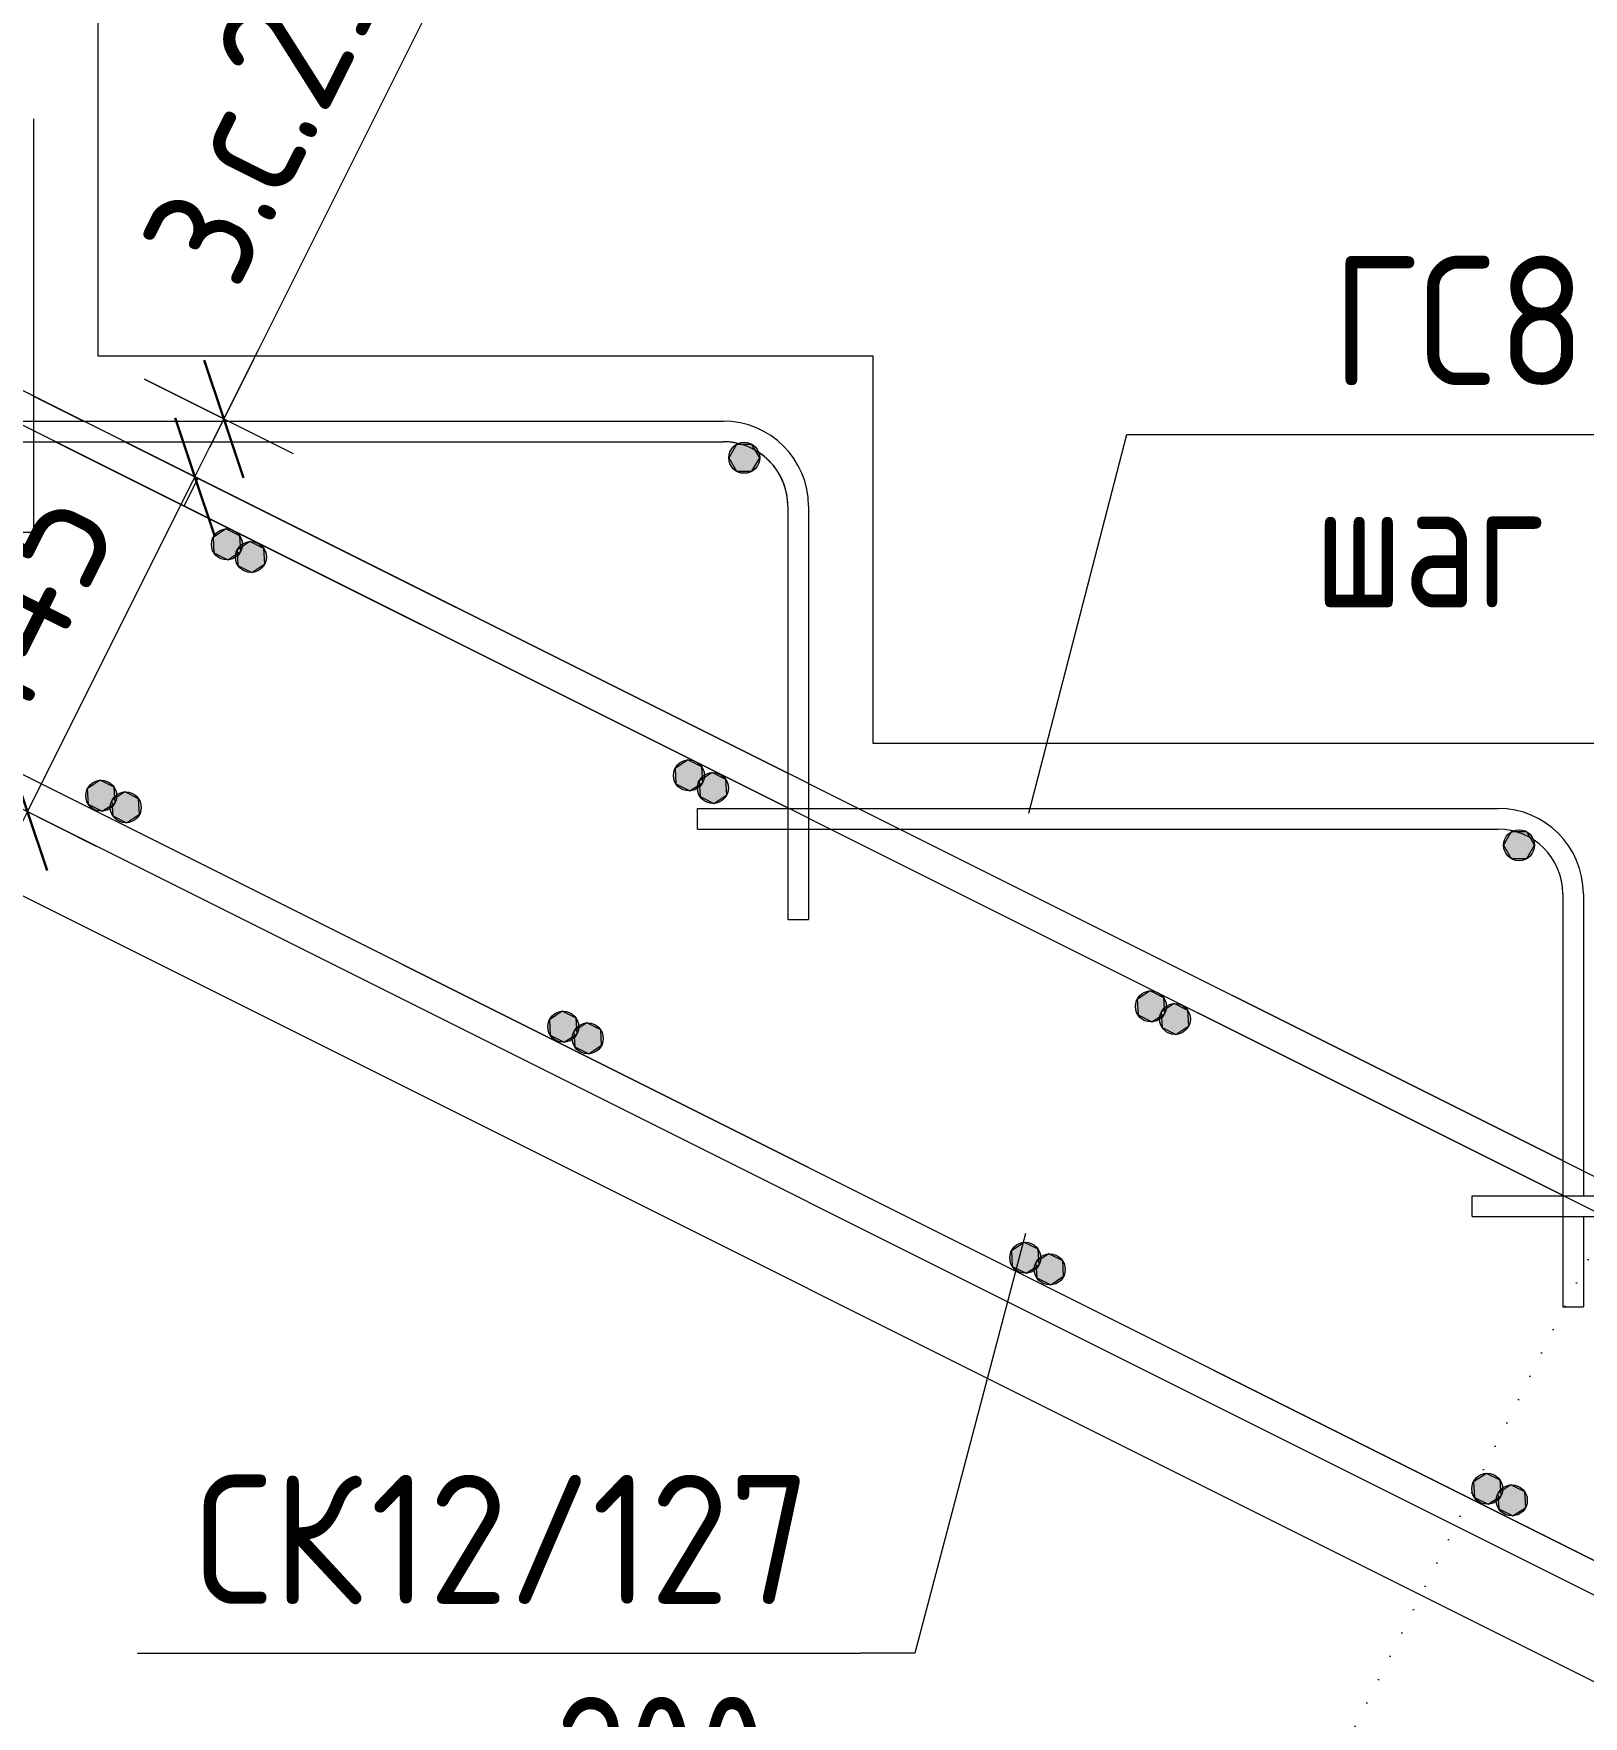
# Model space of a CAD drawing. Header units: millimetres. Extents: x 23200 to 49062, y -2858 to 35213.
# Drawn here: x 35676 to 36276, y -847 to -195 of the extents above; entities that cross this region are included whole.
import ezdxf

# ---------------------------------------------------------------- set-up
doc = ezdxf.new("R2010")
doc.units = ezdxf.units.MM
doc.linetypes.add('04 Пунктир 10мм', pattern=[10, 0, -10])
for name, color, linetype, lineweight in [('AA_Dim', 7, 'Continuous', 9), ('AA_Dim-20', 7, 'Continuous', 9), ('AA_Razrez', 7, 'Continuous', 9), ('AA_Vinoska', 7, 'Continuous', 9), ('AF_Perekritie_Опалубка', 253, 'Continuous', 20), ('KR_Armatura', 7, 'Continuous', 20), ('KR_Armatura_Tonkie', 7, 'Continuous', 20)]:
    doc.layers.add(name, color=color, linetype=linetype, lineweight=lineweight)
doc.styles.add('ISOCPEUR_1', font='isocpeur.ttf', dxfattribs={"width": 0.9, "height": 50})
doc.styles.add('ISOCPEUR_2', font='isocpeur.ttf', dxfattribs={"width": 0.8, "height": 50})
doc.dimstyles.new('00_Точн_3_знака__прозр_', dxfattribs={"dimscale": 304.8, "dimtxt": 49.799059, "dimasz": 0.111549, "dimexe": 0.098425, "dimexo": 0.065617, "dimgap": 0.006562, "dimtad": 1, "dimdec": 3, "dimrnd": 0.001, "dimdsep": 46, "dimtxsty": 'ISOCPEUR_1', "dimblk1": 'OBLIQUE', "dimblk2": 'OBLIQUE', "dimsah": 1, "dimcen": 0.09, "dimdle": 0.098425, "dimazin": 0, "dimtfac": 1, "dimtdec": 4, "dimtix": 1, "dimtmove": 0, "dimatfit": 3, "dimfxl": 1, "dimtvp": 1, "dimtolj": 1, "dimtzin": 0, "dimlwd": 18, "dimlwe": 18, "dimarcsym": 2})
doc.dimstyles.new('00_Точн_3_знака__прозр__1', dxfattribs={"dimscale": 304.8, "dimtxt": 49.799059, "dimasz": 0.111549, "dimexe": 0.098425, "dimexo": 0.065617, "dimgap": 0.006562, "dimtad": 1, "dimdec": 3, "dimrnd": 0.001, "dimdsep": 46, "dimtxsty": 'ISOCPEUR_1', "dimblk1": 'OBLIQUE', "dimblk2": 'OBLIQUE', "dimsah": 1, "dimcen": 0.09, "dimdle": 0.098425, "dimazin": 0, "dimtfac": 1, "dimtdec": 4, "dimtix": 1, "dimtmove": 1, "dimatfit": 3, "dimfxl": 1, "dimtvp": 1, "dimtolj": 1, "dimtzin": 0, "dimlwd": 18, "dimlwe": 18, "dimarcsym": 2})

# ---------------------------------------------------------------- blocks, each defined once
blk = doc.blocks.new('042_М_Арматуры - Диам длина поз _ Комментарий-2260297-Сечение 8')
at = {"layer": 'AA_Vinoska'}
blk.add_line((24937.51, -2512.08), (25217.51, -2512.08), dxfattribs=at)
blk = doc.blocks.new('DIMBLOCK121-Сечение 8')
at = {"layer": 'AA_Dim-20', "lineweight": 30}
for p, q in [((35673.7, -496.36), (35666.1, -473.55)), ((35660.28, -523.19), (35652.68, -500.38)), ((35673.7, -496.36), (35681.3, -519.17)), ((35660.28, -523.19), (35667.88, -546))]:
    blk.add_line(p, q, dxfattribs=at)
at = {"layer": 'AA_Dim-20', "lineweight": 18}
for p, q in [((35670.08, -494.55), (35700.53, -509.78)), ((35673.7, -496.36), (35670.08, -494.55)), ((35646.87, -550.03), (35673.7, -496.36)), ((35659.22, -525.31), (35666.99, -509.78)), ((35584.75, -674.26), (35659.22, -525.31)), ((35656.67, -521.38), (35687.11, -536.61)), ((35660.28, -523.19), (35656.67, -521.38))]:
    blk.add_line(p, q, dxfattribs=at)
at = {"layer": 'AA_Dim-20', "color": 0, "lineweight": 18, "insert": (35524.53, -644.15), "char_height": 50, "width": 175.829, "attachment_point": 1, "rotation": 63.43495, "line_spacing_factor": 1.149209, "style": 'ISOCPEUR_1'}
blk.add_mtext('з.с.30', dxfattribs=at)
blk = doc.blocks.new('_Oblique')
at = {"color": 0, "linetype": 'ByBlock', "lineweight": -2}
blk.add_line((-0.5, -0.5), (0.5, 0.5), dxfattribs=at)
blk = doc.blocks.new('DIMBLOCK122-Сечение 8')
at = {"layer": 'AA_Dim-20', "lineweight": 30}
for p, q in [((35738.54, -366.67), (35730.94, -343.86)), ((35738.54, -366.67), (35746.15, -389.48)), ((35673.7, -496.36), (35666.1, -473.55)), ((35673.7, -496.36), (35681.3, -519.17))]:
    blk.add_line(p, q, dxfattribs=at)
at = {"layer": 'AA_Dim-20', "lineweight": 18}
for p, q in [((35673.7, -496.36), (35738.54, -366.67)), ((35734.93, -364.86), (35765.38, -380.08)), ((35738.54, -366.67), (35734.93, -364.86)), ((35670.08, -494.55), (35700.53, -509.78)), ((35673.7, -496.36), (35670.08, -494.55))]:
    blk.add_line(p, q, dxfattribs=at)
at = {"layer": 'AA_Dim-20', "color": 0, "lineweight": 18, "insert": (35625.56, -442.09), "char_height": 50, "width": 109.1749, "attachment_point": 1, "rotation": 63.43495, "line_spacing_factor": 1.149209, "style": 'ISOCPEUR_1'}
blk.add_mtext('145', dxfattribs=at)
blk = doc.blocks.new('DIMBLOCK123-Сечение 8')
at = {"layer": 'AA_Dim-20', "lineweight": 18}
for p, q in [((35835.71, -172.33), (35761.24, -321.27)), ((35738.54, -366.67), (35763.14, -317.47)), ((35761.24, -321.27), (35744.13, -355.49)), ((35719, -328.94), (35776.56, -357.72)), ((35749.72, -344.31), (35719, -328.94)), ((35734.93, -364.86), (35765.38, -380.08)), ((35738.54, -366.67), (35734.93, -364.86))]:
    blk.add_line(p, q, dxfattribs=at)
at = {"layer": 'AA_Dim-20', "lineweight": 30}
for p, q in [((35749.72, -344.31), (35742.12, -321.5)), ((35738.54, -366.67), (35730.94, -343.86)), ((35749.72, -344.31), (35757.33, -367.11)), ((35738.54, -366.67), (35746.15, -389.48))]:
    blk.add_line(p, q, dxfattribs=at)
at = {"layer": 'AA_Dim-20', "color": 0, "lineweight": 18, "insert": (35709.97, -273.28), "char_height": 50, "width": 175.829, "attachment_point": 1, "rotation": 63.43495, "line_spacing_factor": 1.149209, "style": 'ISOCPEUR_1'}
blk.add_mtext('з.с.25', dxfattribs=at)

msp = doc.modelspace()

# ---------------------------------------------------------------- hatches: boundary and pattern name
at = {"layer": 'KR_Armatura'}
h = msp.add_hatch(color=256, dxfattribs=at)
edge = h.paths.add_edge_path()
edge.add_arc((35951.2143, -359.3561), 6, 0, 360)
for points in [[(35948.2143, -364.5522), (35954.2143, -364.5522), (35957.2143, -359.3561), (35954.2143, -354.1599), (35948.2143, -354.1599), (35945.2143, -359.3561)], [(35751.2825, -398.8659), (35756.2896, -395.5599), (35755.9301, -389.5707), (35750.5635, -386.8874), (35745.5565, -390.1934), (35745.9159, -396.1826)], [(35930.1679, -488.3086), (35935.175, -485.0026), (35934.8155, -479.0134), (35929.449, -476.3301), (35924.4419, -479.6361), (35924.8014, -485.6253)], [(35702.6178, -496.1953), (35707.6249, -492.8894), (35707.2654, -486.9001), (35701.8988, -484.2169), (35696.8917, -487.5228), (35697.2512, -493.512)], [(36253.3143, -514.5522), (36254.2143, -514.5522), (36257.2143, -509.3561), (36254.2143, -504.1599), (36248.2143, -504.1599), (36245.2143, -509.3561), (36248.2143, -514.5522)], [(36109.0534, -577.7513), (36114.0605, -574.4454), (36113.701, -568.4561), (36108.3344, -565.7729), (36103.3273, -569.0788), (36103.6868, -575.068)], [(35881.5032, -585.638), (35886.5103, -582.3321), (35886.1508, -576.3429), (35880.7842, -573.6596), (35875.7772, -576.9655), (35876.1367, -582.9547)], [(36060.3887, -675.0807), (36065.3957, -671.7748), (36065.0362, -665.7856), (36059.6697, -663.1023), (36054.6626, -666.4082), (36055.0221, -672.3975)], [(36239.2741, -764.5235), (36244.2812, -761.2175), (36243.9217, -755.2283), (36238.5551, -752.545), (36233.5481, -755.851), (36233.9075, -761.8402)]]:
    msp.add_hatch(color=256, dxfattribs=at).paths.add_polyline_path(points)
h = msp.add_hatch(color=256, dxfattribs=at)
edge = h.paths.add_edge_path()
edge.add_arc((35750.923, -392.8766), 6, 0, 360)
at = {"layer": 'KR_Armatura', "lineweight": 9}
h = msp.add_hatch(color=256, dxfattribs=at)
edge = h.paths.add_edge_path()
edge.add_arc((35760.2274, -397.7616), 6, 0, 360)
for points in [[(35760.5869, -403.7508), (35765.594, -400.4449), (35765.2345, -394.4557), (35759.8679, -391.7724), (35754.8609, -395.0783), (35755.2204, -401.0676)], [(35939.4724, -493.1936), (35944.4794, -489.8876), (35944.1199, -483.8984), (35938.7534, -481.2151), (35933.7463, -484.5211), (35934.1058, -490.5103)], [(35712.1201, -500.6846), (35717.1271, -497.3786), (35716.7676, -491.3894), (35711.4011, -488.7061), (35706.394, -492.0121), (35706.7535, -498.0013)], [(36118.3578, -582.6363), (36123.3649, -579.3303), (36123.0054, -573.3411), (36117.6388, -570.6578), (36112.6317, -573.9638), (36112.9912, -579.953)], [(35891.0055, -590.1273), (35896.0126, -586.8214), (35895.6531, -580.8321), (35890.2865, -578.1489), (35885.2794, -581.4548), (35885.6389, -587.444)], [(36069.8909, -679.57), (36074.898, -676.2641), (36074.5385, -670.2749), (36069.1719, -667.5916), (36064.1649, -670.8975), (36064.5244, -676.8867)], [(36248.7764, -769.0127), (36253.7834, -765.7068), (36253.4239, -759.7176), (36248.0574, -757.0343), (36243.0503, -760.3402), (36243.4098, -766.3295)]]:
    msp.add_hatch(color=256, dxfattribs=at).paths.add_polyline_path(points)
at = {"layer": 'KR_Armatura'}
h = msp.add_hatch(color=256, dxfattribs=at)
edge = h.paths.add_edge_path()
edge.add_arc((35929.8085, -482.3194), 6, 0, 360)
at = {"layer": 'KR_Armatura', "lineweight": 9}
h = msp.add_hatch(color=256, dxfattribs=at)
edge = h.paths.add_edge_path()
edge.add_arc((35939.1129, -487.2043), 6, 0, 360)
at = {"layer": 'KR_Armatura'}
h = msp.add_hatch(color=256, dxfattribs=at)
edge = h.paths.add_edge_path()
edge.add_arc((35702.2583, -490.2061), 6, 0, 360)
at = {"layer": 'KR_Armatura', "lineweight": 9}
h = msp.add_hatch(color=256, dxfattribs=at)
edge = h.paths.add_edge_path()
edge.add_arc((35711.7606, -494.6954), 6, 0, 360)
at = {"layer": 'KR_Armatura'}
h = msp.add_hatch(color=256, dxfattribs=at)
edge = h.paths.add_edge_path()
edge.add_arc((36251.2143, -509.3561), 6, 0, 360)
h = msp.add_hatch(color=256, dxfattribs=at)
edge = h.paths.add_edge_path()
edge.add_arc((36108.6939, -571.7621), 6, 0, 360)
at = {"layer": 'KR_Armatura', "lineweight": 9}
h = msp.add_hatch(color=256, dxfattribs=at)
edge = h.paths.add_edge_path()
edge.add_arc((36117.9983, -576.6471), 6, 0, 360)
at = {"layer": 'KR_Armatura'}
h = msp.add_hatch(color=256, dxfattribs=at)
edge = h.paths.add_edge_path()
edge.add_arc((35881.1437, -579.6488), 6, 0, 360)
at = {"layer": 'KR_Armatura', "lineweight": 9}
h = msp.add_hatch(color=256, dxfattribs=at)
edge = h.paths.add_edge_path()
edge.add_arc((35890.646, -584.1381), 6, 0, 360)
at = {"layer": 'KR_Armatura'}
h = msp.add_hatch(color=256, dxfattribs=at)
edge = h.paths.add_edge_path()
edge.add_arc((36060.0292, -669.0915), 6, 0, 360)
at = {"layer": 'KR_Armatura', "lineweight": 9}
h = msp.add_hatch(color=256, dxfattribs=at)
edge = h.paths.add_edge_path()
edge.add_arc((36069.5314, -673.5808), 6, 0, 360)
at = {"layer": 'KR_Armatura'}
h = msp.add_hatch(color=256, dxfattribs=at)
edge = h.paths.add_edge_path()
edge.add_arc((36238.9146, -758.5342), 6, 0, 360)
at = {"layer": 'KR_Armatura', "lineweight": 9}
h = msp.add_hatch(color=256, dxfattribs=at)
edge = h.paths.add_edge_path()
edge.add_arc((36248.4169, -763.0235), 6, 0, 360)
at = {"layer": 'KR_Armatura_Tonkie'}
h = msp.add_hatch(color=256, dxfattribs=at)
edge = h.paths.add_edge_path()
edge.add_arc((35750.923, -392.8766), 6, 0, 360)
for points in [[(35751.2825, -398.8659), (35756.2896, -395.5599), (35755.9301, -389.5707), (35750.5635, -386.8874), (35745.5565, -390.1934), (35745.9159, -396.1826)], [(35930.1679, -488.3086), (35935.175, -485.0026), (35934.8155, -479.0134), (35929.449, -476.3301), (35924.4419, -479.6361), (35924.8014, -485.6253)], [(35702.6178, -496.1953), (35707.6249, -492.8894), (35707.2654, -486.9001), (35701.8988, -484.2169), (35696.8917, -487.5228), (35697.2512, -493.512)], [(36109.0534, -577.7513), (36114.0605, -574.4454), (36113.701, -568.4561), (36108.3344, -565.7729), (36103.3273, -569.0788), (36103.6868, -575.068)], [(35881.5032, -585.638), (35886.5103, -582.3321), (35886.1508, -576.3429), (35880.7842, -573.6596), (35875.7772, -576.9655), (35876.1367, -582.9547)], [(36060.3887, -675.0807), (36065.3957, -671.7748), (36065.0362, -665.7856), (36059.6697, -663.1023), (36054.6626, -666.4082), (36055.0221, -672.3975)], [(36239.2741, -764.5235), (36244.2812, -761.2175), (36243.9217, -755.2283), (36238.5551, -752.545), (36233.5481, -755.851), (36233.9075, -761.8402)]]:
    msp.add_hatch(color=256, dxfattribs=at).paths.add_polyline_path(points)
h = msp.add_hatch(color=256, dxfattribs=at)
edge = h.paths.add_edge_path()
edge.add_arc((35929.8085, -482.3194), 6, 0, 360)
h = msp.add_hatch(color=256, dxfattribs=at)
edge = h.paths.add_edge_path()
edge.add_arc((35702.2583, -490.2061), 6, 0, 360)
h = msp.add_hatch(color=256, dxfattribs=at)
edge = h.paths.add_edge_path()
edge.add_arc((36108.6939, -571.7621), 6, 0, 360)
h = msp.add_hatch(color=256, dxfattribs=at)
edge = h.paths.add_edge_path()
edge.add_arc((35881.1437, -579.6488), 6, 0, 360)
h = msp.add_hatch(color=256, dxfattribs=at)
edge = h.paths.add_edge_path()
edge.add_arc((36060.0292, -669.0915), 6, 0, 360)
h = msp.add_hatch(color=256, dxfattribs=at)
edge = h.paths.add_edge_path()
edge.add_arc((36238.9146, -758.5342), 6, 0, 360)

# ---------------------------------------------------------------- linework, layer by layer
at = {"layer": 'AA_Razrez', "linetype": '04 Пунктир 10мм'}
msp.add_line((36074.7819, -1076.3211), (36527.7258, -170.4333), dxfattribs=at)
at = {"layer": 'AA_Vinoska'}
for p, q in [((36061.3579, -496.9093), (36099.36, -350.3298)), ((36099.36, -350.3298), (36131.9332, -350.3298)), ((36060.1003, -659.6801), (36017.2505, -822.2137)), ((36017.2505, -822.2137), (35996.3325, -822.2137))]:
    msp.add_line(p, q, dxfattribs=at)
at = {"layer": 'AF_Perekritie_Опалубка'}
for p, q in [((35701.1104, -319.9996), (35701.1104, -169.9996)), ((36001.1104, -319.9996), (35701.1104, -319.9996)), ((36001.1104, -469.9996), (36001.1104, -319.9996)), ((35375.3257, -380.7141), (37191.1107, -1288.6066)), ((36301.1104, -469.9996), (36001.1104, -469.9996))]:
    msp.add_line(p, q, dxfattribs=at)
at = {"layer": 'KR_Armatura'}
for p, q in [((35948.2143, -354.1599), (35945.2143, -359.3561)), ((35954.2143, -354.1599), (35948.2143, -354.1599)), ((35957.2143, -359.3561), (35954.2143, -354.1599)), ((35945.2143, -359.3561), (35948.2143, -364.5522)), ((35948.2143, -364.5522), (35954.2143, -364.5522)), ((35954.2143, -364.5522), (35957.2143, -359.3561)), ((35750.5635, -386.8874), (35745.5565, -390.1934)), ((35745.5565, -390.1934), (35745.9159, -396.1826)), ((35755.9301, -389.5707), (35750.5635, -386.8874)), ((35756.2896, -395.5599), (35755.9301, -389.5707)), ((35745.9159, -396.1826), (35751.2825, -398.8659)), ((35751.2825, -398.8659), (35756.2896, -395.5599)), ((35929.449, -476.3301), (35924.4419, -479.6361)), ((35924.4419, -479.6361), (35924.8014, -485.6253)), ((35934.8155, -479.0134), (35929.449, -476.3301)), ((35935.175, -485.0026), (35934.8155, -479.0134)), ((35701.8988, -484.2169), (35696.8917, -487.5228)), ((35696.8917, -487.5228), (35697.2512, -493.512)), ((35707.2654, -486.9001), (35701.8988, -484.2169)), ((35707.6249, -492.8894), (35707.2654, -486.9001)), ((35924.8014, -485.6253), (35930.1679, -488.3086)), ((35930.1679, -488.3086), (35935.175, -485.0026)), ((35697.2512, -493.512), (35702.6178, -496.1953)), ((35702.6178, -496.1953), (35707.6249, -492.8894)), ((36248.2143, -504.1599), (36245.2143, -509.3561)), ((36254.2143, -504.1599), (36248.2143, -504.1599)), ((36257.2143, -509.3561), (36254.2143, -504.1599)), ((36245.2143, -509.3561), (36248.2143, -514.5522)), ((36248.2143, -514.5522), (36253.3143, -514.5522)), ((36253.3143, -514.5522), (36254.2143, -514.5522)), ((36254.2143, -514.5522), (36257.2143, -509.3561)), ((36108.3344, -565.7729), (36103.3273, -569.0788)), ((36113.701, -568.4561), (36108.3344, -565.7729)), ((36103.3273, -569.0788), (36103.6868, -575.068)), ((36114.0605, -574.4454), (36113.701, -568.4561)), ((35880.7842, -573.6596), (35875.7772, -576.9655)), ((35875.7772, -576.9655), (35876.1367, -582.9547)), ((35886.1508, -576.3429), (35880.7842, -573.6596)), ((35886.5103, -582.3321), (35886.1508, -576.3429)), ((36103.6868, -575.068), (36109.0534, -577.7513)), ((36109.0534, -577.7513), (36114.0605, -574.4454)), ((35876.1367, -582.9547), (35881.5032, -585.638)), ((35881.5032, -585.638), (35886.5103, -582.3321)), ((36059.6697, -663.1023), (36054.6626, -666.4082)), ((36065.0362, -665.7856), (36059.6697, -663.1023)), ((36054.6626, -666.4082), (36055.0221, -672.3975)), ((36065.3957, -671.7748), (36065.0362, -665.7856)), ((36055.0221, -672.3975), (36060.3887, -675.0807)), ((36060.3887, -675.0807), (36065.3957, -671.7748)), ((36238.5551, -752.545), (36233.5481, -755.851)), ((36243.9217, -755.2283), (36238.5551, -752.545)), ((36244.2812, -761.2175), (36243.9217, -755.2283)), ((36233.5481, -755.851), (36233.9075, -761.8402)), ((36233.9075, -761.8402), (36239.2741, -764.5235)), ((36239.2741, -764.5235), (36244.2812, -761.2175))]:
    msp.add_line(p, q, dxfattribs=at)
at = {"layer": 'KR_Armatura', "lineweight": 9}
for p, q in [((35759.8679, -391.7724), (35754.8609, -395.0783)), ((35754.8609, -395.0783), (35755.2204, -401.0676)), ((35765.2345, -394.4557), (35759.8679, -391.7724)), ((35765.594, -400.4449), (35765.2345, -394.4557)), ((35755.2204, -401.0676), (35760.5869, -403.7508)), ((35760.5869, -403.7508), (35765.594, -400.4449)), ((35938.7534, -481.2151), (35933.7463, -484.5211)), ((35944.1199, -483.8984), (35938.7534, -481.2151)), ((35933.7463, -484.5211), (35934.1058, -490.5103)), ((35944.4794, -489.8876), (35944.1199, -483.8984)), ((35711.4011, -488.7061), (35706.394, -492.0121)), ((35706.394, -492.0121), (35706.7535, -498.0013)), ((35716.7676, -491.3894), (35711.4011, -488.7061)), ((35717.1271, -497.3786), (35716.7676, -491.3894)), ((35934.1058, -490.5103), (35939.4724, -493.1936)), ((35939.4724, -493.1936), (35944.4794, -489.8876)), ((35706.7535, -498.0013), (35712.1201, -500.6846)), ((35712.1201, -500.6846), (35717.1271, -497.3786)), ((36117.6388, -570.6578), (36112.6317, -573.9638)), ((36123.0054, -573.3411), (36117.6388, -570.6578)), ((35890.2865, -578.1489), (35885.2794, -581.4548)), ((35895.6531, -580.8321), (35890.2865, -578.1489)), ((36112.6317, -573.9638), (36112.9912, -579.953)), ((36118.3578, -582.6363), (36123.3649, -579.3303)), ((36123.3649, -579.3303), (36123.0054, -573.3411)), ((35885.2794, -581.4548), (35885.6389, -587.444)), ((35896.0126, -586.8214), (35895.6531, -580.8321)), ((36112.9912, -579.953), (36118.3578, -582.6363)), ((35885.6389, -587.444), (35891.0055, -590.1273)), ((35891.0055, -590.1273), (35896.0126, -586.8214)), ((36069.1719, -667.5916), (36064.1649, -670.8975)), ((36064.1649, -670.8975), (36064.5244, -676.8867)), ((36074.5385, -670.2749), (36069.1719, -667.5916)), ((36074.898, -676.2641), (36074.5385, -670.2749)), ((36064.5244, -676.8867), (36069.8909, -679.57)), ((36069.8909, -679.57), (36074.898, -676.2641)), ((36248.0574, -757.0343), (36243.0503, -760.3402)), ((36243.0503, -760.3402), (36243.4098, -766.3295)), ((36253.4239, -759.7176), (36248.0574, -757.0343)), ((36253.7834, -765.7068), (36253.4239, -759.7176)), ((36243.4098, -766.3295), (36248.7764, -769.0127)), ((36248.7764, -769.0127), (36253.7834, -765.7068))]:
    msp.add_line(p, q, dxfattribs=at)
at = {"layer": 'KR_Armatura'}
for centre in [(35951.2143, -359.3561), (35750.923, -392.8766), (35929.8085, -482.3194), (35702.2583, -490.2061), (36251.2143, -509.3561), (36108.6939, -571.7621), (35881.1437, -579.6488), (36060.0292, -669.0915), (36238.9146, -758.5342)]:
    msp.add_circle(centre, 6, dxfattribs=at)
at = {"layer": 'KR_Armatura', "lineweight": 9}
for centre in [(35760.2274, -397.7616), (35939.1129, -487.2043), (35711.7606, -494.6954), (36117.9983, -576.6471), (35890.646, -584.1381), (36069.5314, -673.5808), (36248.4169, -763.0235)]:
    msp.add_circle(centre, 6, dxfattribs=at)
at = {"layer": 'KR_Armatura_Tonkie'}
for p, q in [((34940.6798, -116.4337), (37221.988, -1257.0878)), ((34940.6798, -116.4337), (37221.988, -1257.0878)), ((35238.0768, -116.4337), (37461.2838, -1228.0372)), ((35238.0768, -116.4337), (37461.2838, -1228.0372)), ((35238.0768, -116.4337), (37461.2838, -1228.0372)), ((35238.0768, -116.4337), (37461.2838, -1228.0372)), ((34935.3132, -127.1668), (37216.6214, -1267.8209)), ((34935.3132, -127.1668), (37216.6214, -1267.8209)), ((35232.7103, -127.1668), (37455.9173, -1238.7703)), ((35232.7103, -127.1668), (37455.9173, -1238.7703)), ((35470.0768, -232.4337), (35739.748, -367.2693)), ((35470.0768, -232.4337), (35739.748, -367.2693)), ((35470.0768, -232.4337), (35739.748, -367.2693)), ((35470.0768, -232.4337), (35739.748, -367.2693)), ((35676.1104, -228.1276), (35676.1104, -335.4505)), ((35160.9788, -239.9996), (37216.6214, -1267.8209)), ((35160.9788, -239.9996), (37216.6214, -1267.8209)), ((35160.9788, -239.9996), (37216.6214, -1267.8209)), ((35160.9912, -240.0058), (37216.6214, -1267.8209)), ((35160.9912, -240.0058), (37216.6214, -1267.8209)), ((35160.9912, -240.0058), (37216.6214, -1267.8209)), ((35160.9912, -240.0058), (37216.6214, -1267.8209)), ((35160.9912, -240.0058), (37216.6214, -1267.8209)), ((35187.9254, -240.0565), (37221.988, -1257.0878)), ((35187.9254, -240.0565), (37221.988, -1257.0878)), ((35187.9254, -240.0565), (37221.988, -1257.0878)), ((35187.9254, -240.0565), (37221.988, -1257.0878)), ((35187.9254, -240.0565), (37221.988, -1257.0878)), ((35187.9254, -240.0565), (37221.988, -1257.0878)), ((35187.9254, -240.0565), (37221.988, -1257.0878)), ((35187.9254, -240.0565), (37221.988, -1257.0878)), ((35464.7103, -243.1668), (35734.3814, -378.0024)), ((35464.7103, -243.1668), (37252.1163, -1136.8699)), ((35464.7103, -243.1668), (35734.3814, -378.0024)), ((35464.7103, -243.1668), (37252.1163, -1136.8699)), ((35464.7103, -243.1668), (35734.3814, -378.0024)), ((35464.7103, -243.1668), (35734.3814, -378.0024)), ((35676.1104, -335.4505), (35676.1104, -348.8669)), ((35676.1104, -335.4505), (35695.4647, -345.1276)), ((35676.1104, -335.4505), (35695.4647, -345.1276)), ((35676.1104, -335.4505), (35695.4647, -345.1276)), ((35676.1104, -335.4505), (35695.4647, -345.1276)), ((35676.1104, -335.4505), (35695.4647, -345.1276)), ((35676.1104, -335.4505), (35695.4647, -345.1276)), ((35676.1104, -335.4505), (35695.4647, -345.1276)), ((35676.1104, -335.4505), (35695.4647, -345.1276)), ((35676.1104, -335.4505), (35695.4647, -345.1276)), ((35676.1104, -335.4505), (35695.4647, -345.1276)), ((35676.1104, -335.4505), (35695.4647, -345.1276)), ((35676.1104, -335.4505), (35695.4647, -345.1276)), ((35668.6319, -345.1276), (35695.4647, -345.1276)), ((35676.1104, -345.1276), (35695.4647, -345.1276)), ((35676.1104, -345.1276), (35695.4647, -345.1276)), ((35676.1104, -345.1276), (35695.4647, -345.1276)), ((35676.1104, -345.1276), (35695.4647, -345.1276)), ((35676.1104, -345.1276), (35695.4647, -345.1276)), ((35676.1104, -345.1276), (35695.4647, -345.1276)), ((35695.4647, -345.1276), (35943.1104, -345.1276)), ((35695.4647, -345.1276), (35943.1104, -345.1276)), ((35695.4647, -345.1276), (35943.1104, -345.1276)), ((35695.4647, -345.1276), (35943.1104, -345.1276)), ((35695.4647, -345.1276), (35943.1104, -345.1276)), ((35695.4647, -345.1276), (35943.1104, -345.1276)), ((35695.4647, -345.1276), (35943.1104, -345.1276)), ((35676.1104, -348.8669), (35676.1104, -388.1276)), ((35633.1104, -353.1276), (35684.6319, -353.1276)), ((35676.1104, -353.1276), (35684.6319, -353.1276)), ((35676.1104, -353.1276), (35684.6319, -353.1276)), ((35676.1104, -353.1276), (35684.6319, -353.1276)), ((35676.1104, -353.1276), (35684.6319, -353.1276)), ((35676.1104, -353.1276), (35684.6319, -353.1276)), ((35676.1104, -353.1276), (35684.6319, -353.1276)), ((35684.6319, -353.1276), (35711.4647, -353.1276)), ((35684.6319, -353.1276), (35711.4647, -353.1276)), ((35684.6319, -353.1276), (35711.4647, -353.1276)), ((35684.6319, -353.1276), (35711.4647, -353.1276)), ((35684.6319, -353.1276), (35711.4647, -353.1276)), ((35684.6319, -353.1276), (35711.4647, -353.1276)), ((35684.6319, -353.1276), (35711.4647, -353.1276)), ((35684.6319, -353.1276), (35734.3814, -378.0024)), ((35684.6319, -353.1276), (35734.3814, -378.0024)), ((35684.6319, -353.1276), (35734.3814, -378.0024)), ((35684.6319, -353.1276), (35734.3814, -378.0024)), ((35684.6319, -353.1276), (35734.3814, -378.0024)), ((35684.6319, -353.1276), (35734.3814, -378.0024)), ((35684.6319, -353.1276), (35968.1104, -494.8669)), ((35684.6319, -353.1276), (35968.1104, -494.8669)), ((35684.6319, -353.1276), (35968.1104, -494.8669)), ((35684.6319, -353.1276), (35968.1104, -494.8669)), ((35684.6319, -353.1276), (35968.1104, -494.8669)), ((35684.6319, -353.1276), (35968.1104, -494.8669)), ((35711.4647, -353.1276), (35943.1104, -353.1276)), ((35711.4647, -353.1276), (35943.1104, -353.1276)), ((35711.4647, -353.1276), (35943.1104, -353.1276)), ((35711.4647, -353.1276), (35943.1104, -353.1276)), ((35711.4647, -353.1276), (35943.1104, -353.1276)), ((35711.4647, -353.1276), (35943.1104, -353.1276)), ((35711.4647, -353.1276), (35943.1104, -353.1276)), ((35711.4647, -353.1276), (35739.748, -367.2693)), ((35711.4647, -353.1276), (35739.748, -367.2693)), ((35711.4647, -353.1276), (35739.748, -367.2693)), ((35711.4647, -353.1276), (35739.748, -367.2693)), ((35711.4647, -353.1276), (35739.748, -367.2693)), ((35711.4647, -353.1276), (35739.748, -367.2693)), ((35711.4647, -353.1276), (35968.1104, -481.4505)), ((35711.4647, -353.1276), (35968.1104, -481.4505)), ((35711.4647, -353.1276), (35968.1104, -481.4505)), ((35711.4647, -353.1276), (35968.1104, -481.4505)), ((35711.4647, -353.1276), (35968.1104, -481.4505)), ((35711.4647, -353.1276), (35968.1104, -481.4505)), ((35734.3814, -378.0024), (35739.748, -367.2693)), ((35734.3814, -378.0024), (35739.748, -367.2693)), ((35734.3814, -378.0024), (35739.748, -367.2693)), ((35734.3814, -378.0024), (35739.748, -367.2693)), ((35734.3814, -378.0024), (35739.748, -367.2693)), ((35734.3814, -378.0024), (35739.748, -367.2693)), ((35734.3814, -378.0024), (35739.748, -367.2693)), ((35734.3814, -378.0024), (35739.748, -367.2693)), ((35734.3814, -378.0024), (35739.748, -367.2693)), ((35734.3814, -378.0024), (35739.748, -367.2693)), ((35968.1104, -378.1276), (35968.1104, -481.4505)), ((35968.1104, -378.1276), (35968.1104, -481.4505)), ((35968.1104, -378.1276), (35968.1104, -481.4505)), ((35968.1104, -378.1276), (35968.1104, -481.4505)), ((35968.1104, -378.1276), (35968.1104, -481.4505)), ((35968.1104, -378.1276), (35968.1104, -481.4505)), ((35968.1104, -378.1276), (35968.1104, -481.4505)), ((35976.1104, -378.1276), (35976.1104, -485.4505)), ((35976.1104, -378.1276), (35976.1104, -485.4505)), ((35976.1104, -378.1276), (35976.1104, -485.4505)), ((35976.1104, -378.1276), (35976.1104, -485.4505)), ((35976.1104, -378.1276), (35976.1104, -485.4505)), ((35976.1104, -378.1276), (35976.1104, -485.4505)), ((35976.1104, -378.1276), (35976.1104, -485.4505)), ((35668.1104, -388.1276), (35676.1104, -388.1276)), ((35750.5635, -386.8874), (35745.5565, -390.1934)), ((35745.5565, -390.1934), (35745.9159, -396.1826)), ((35755.9301, -389.5707), (35750.5635, -386.8874)), ((35756.2896, -395.5599), (35755.9301, -389.5707)), ((35745.9159, -396.1826), (35751.2825, -398.8659)), ((35751.2825, -398.8659), (35756.2896, -395.5599)), ((35929.449, -476.3301), (35924.4419, -479.6361)), ((35924.4419, -479.6361), (35924.8014, -485.6253)), ((35934.8155, -479.0134), (35929.449, -476.3301)), ((35935.175, -485.0026), (35934.8155, -479.0134)), ((35968.1104, -481.4505), (35968.1104, -494.8669)), ((35968.1104, -481.4505), (35968.1104, -494.8669)), ((35968.1104, -481.4505), (35968.1104, -494.8669)), ((35968.1104, -481.4505), (35968.1104, -494.8669)), ((35968.1104, -481.4505), (35968.1104, -494.8669)), ((35968.1104, -481.4505), (35968.1104, -494.8669)), ((35968.1104, -481.4505), (35968.1104, -494.8669)), ((35701.8988, -484.2169), (35696.8917, -487.5228)), ((35696.8917, -487.5228), (35697.2512, -493.512)), ((35707.2654, -486.9001), (35701.8988, -484.2169)), ((35707.6249, -492.8894), (35707.2654, -486.9001)), ((35924.8014, -485.6253), (35930.1679, -488.3086)), ((35930.1679, -488.3086), (35935.175, -485.0026)), ((35976.1104, -485.4505), (35976.1104, -495.1276)), ((35976.1104, -485.4505), (35976.1104, -495.1276)), ((35976.1104, -485.4505), (35976.1104, -495.1276)), ((35976.1104, -485.4505), (35976.1104, -495.1276)), ((35976.1104, -485.4505), (35976.1104, -495.1276)), ((35976.1104, -485.4505), (35976.1104, -495.1276)), ((35976.1104, -485.4505), (35976.1104, -498.8669)), ((35976.1104, -485.4505), (35995.4647, -495.1276)), ((35976.1104, -485.4505), (35995.4647, -495.1276)), ((35976.1104, -485.4505), (35995.4647, -495.1276)), ((35976.1104, -485.4505), (35995.4647, -495.1276)), ((35976.1104, -485.4505), (35995.4647, -495.1276)), ((35976.1104, -485.4505), (35995.4647, -495.1276)), ((35697.2512, -493.512), (35702.6178, -496.1953)), ((35702.6178, -496.1953), (35707.6249, -492.8894)), ((35933.1104, -495.1276), (35968.1104, -495.1276)), ((35933.1104, -503.1276), (35933.1104, -495.1276)), ((35933.1104, -495.1276), (35968.1104, -495.1276)), ((35933.1104, -503.1276), (35933.1104, -495.1276)), ((35933.1104, -495.1276), (35968.1104, -495.1276)), ((35933.1104, -503.1276), (35933.1104, -495.1276)), ((35933.1104, -495.1276), (35968.1104, -495.1276)), ((35933.1104, -503.1276), (35933.1104, -495.1276)), ((35933.1104, -495.1276), (35968.1104, -495.1276)), ((35933.1104, -503.1276), (35933.1104, -495.1276)), ((35933.1104, -495.1276), (35968.1104, -495.1276)), ((35933.1104, -503.1276), (35933.1104, -495.1276)), ((35933.1104, -495.1276), (35968.6319, -495.1276)), ((35933.1104, -503.1276), (35933.1104, -495.1276)), ((35968.1104, -494.8669), (35968.1104, -495.1276)), ((35968.1104, -494.8669), (35968.1104, -495.1276)), ((35968.1104, -494.8669), (35968.1104, -495.1276)), ((35968.1104, -494.8669), (35968.1104, -495.1276)), ((35968.1104, -494.8669), (35968.1104, -495.1276)), ((35968.1104, -494.8669), (35968.1104, -495.1276)), ((35968.1104, -494.8669), (35968.1104, -538.1276)), ((35968.6319, -495.1276), (35995.4647, -495.1276)), ((35976.1104, -495.1276), (35995.4647, -495.1276)), ((35976.1104, -495.1276), (35995.4647, -495.1276)), ((35976.1104, -495.1276), (35995.4647, -495.1276)), ((35976.1104, -495.1276), (35995.4647, -495.1276)), ((35976.1104, -495.1276), (35995.4647, -495.1276)), ((35976.1104, -495.1276), (35995.4647, -495.1276)), ((35995.4647, -495.1276), (36243.1104, -495.1276)), ((35995.4647, -495.1276), (36243.1104, -495.1276)), ((35995.4647, -495.1276), (36243.1104, -495.1276)), ((35995.4647, -495.1276), (36243.1104, -495.1276)), ((35995.4647, -495.1276), (36243.1104, -495.1276)), ((35995.4647, -495.1276), (36243.1104, -495.1276)), ((35995.4647, -495.1276), (36243.1104, -495.1276)), ((35976.1104, -498.8669), (35976.1104, -538.1276)), ((35933.1104, -503.1276), (35968.1104, -503.1276)), ((35933.1104, -503.1276), (35968.1104, -503.1276)), ((35933.1104, -503.1276), (35968.1104, -503.1276)), ((35933.1104, -503.1276), (35968.1104, -503.1276)), ((35933.1104, -503.1276), (35968.1104, -503.1276)), ((35933.1104, -503.1276), (35968.1104, -503.1276)), ((35933.1104, -503.1276), (35984.6319, -503.1276)), ((35968.1104, -503.1276), (35968.1104, -538.1276)), ((35968.1104, -503.1276), (35968.1104, -538.1276)), ((35968.1104, -503.1276), (35968.1104, -538.1276)), ((35968.1104, -503.1276), (35968.1104, -538.1276)), ((35968.1104, -503.1276), (35968.1104, -538.1276)), ((35968.1104, -503.1276), (35968.1104, -538.1276)), ((35976.1104, -503.1276), (35984.6319, -503.1276)), ((35976.1104, -503.1276), (35984.6319, -503.1276)), ((35976.1104, -503.1276), (35984.6319, -503.1276)), ((35976.1104, -503.1276), (35984.6319, -503.1276)), ((35976.1104, -503.1276), (35984.6319, -503.1276)), ((35976.1104, -503.1276), (35984.6319, -503.1276)), ((35976.1104, -503.1276), (35976.1104, -538.1276)), ((35976.1104, -503.1276), (35976.1104, -538.1276)), ((35976.1104, -503.1276), (35976.1104, -538.1276)), ((35976.1104, -503.1276), (35976.1104, -538.1276)), ((35976.1104, -503.1276), (35976.1104, -538.1276)), ((35976.1104, -503.1276), (35976.1104, -538.1276)), ((35984.6319, -503.1276), (36011.4647, -503.1276)), ((35984.6319, -503.1276), (36011.4647, -503.1276)), ((35984.6319, -503.1276), (36011.4647, -503.1276)), ((35984.6319, -503.1276), (36011.4647, -503.1276)), ((35984.6319, -503.1276), (36011.4647, -503.1276)), ((35984.6319, -503.1276), (36011.4647, -503.1276)), ((35984.6319, -503.1276), (36011.4647, -503.1276)), ((35984.6319, -503.1276), (36268.1104, -644.8669)), ((35984.6319, -503.1276), (36268.1104, -644.8669)), ((35984.6319, -503.1276), (36268.1104, -644.8669)), ((35984.6319, -503.1276), (36268.1104, -644.8669)), ((35984.6319, -503.1276), (36268.1104, -644.8669)), ((35984.6319, -503.1276), (36268.1104, -644.8669)), ((36011.4647, -503.1276), (36243.1104, -503.1276)), ((36011.4647, -503.1276), (36243.1104, -503.1276)), ((36011.4647, -503.1276), (36243.1104, -503.1276)), ((36011.4647, -503.1276), (36243.1104, -503.1276)), ((36011.4647, -503.1276), (36243.1104, -503.1276)), ((36011.4647, -503.1276), (36243.1104, -503.1276)), ((36011.4647, -503.1276), (36243.1104, -503.1276)), ((36011.4647, -503.1276), (36268.1104, -631.4505)), ((36011.4647, -503.1276), (36268.1104, -631.4505)), ((36011.4647, -503.1276), (36268.1104, -631.4505)), ((36011.4647, -503.1276), (36268.1104, -631.4505)), ((36011.4647, -503.1276), (36268.1104, -631.4505)), ((36011.4647, -503.1276), (36268.1104, -631.4505)), ((36268.1104, -528.1276), (36268.1104, -631.4505)), ((36268.1104, -528.1276), (36268.1104, -631.4505)), ((36268.1104, -528.1276), (36268.1104, -631.4505)), ((36268.1104, -528.1276), (36268.1104, -631.4505)), ((36268.1104, -528.1276), (36268.1104, -631.4505)), ((36268.1104, -528.1276), (36268.1104, -631.4505)), ((36268.1104, -528.1276), (36268.1104, -631.4505)), ((36276.1104, -528.1276), (36276.1104, -635.4505)), ((36276.1104, -528.1276), (36276.1104, -635.4505)), ((36276.1104, -528.1276), (36276.1104, -635.4505)), ((36276.1104, -528.1276), (36276.1104, -635.4505)), ((36276.1104, -528.1276), (36276.1104, -635.4505)), ((36276.1104, -528.1276), (36276.1104, -635.4505)), ((35968.1104, -538.1276), (35976.1104, -538.1276)), ((35968.1104, -538.1276), (35976.1104, -538.1276)), ((35968.1104, -538.1276), (35976.1104, -538.1276)), ((35968.1104, -538.1276), (35976.1104, -538.1276)), ((35968.1104, -538.1276), (35976.1104, -538.1276)), ((35968.1104, -538.1276), (35976.1104, -538.1276)), ((35968.1104, -538.1276), (35976.1104, -538.1276)), ((36108.3344, -565.7729), (36103.3273, -569.0788)), ((36113.701, -568.4561), (36108.3344, -565.7729)), ((36103.3273, -569.0788), (36103.6868, -575.068)), ((36114.0605, -574.4454), (36113.701, -568.4561)), ((35880.7842, -573.6596), (35875.7772, -576.9655)), ((35875.7772, -576.9655), (35876.1367, -582.9547)), ((35886.1508, -576.3429), (35880.7842, -573.6596)), ((35886.5103, -582.3321), (35886.1508, -576.3429)), ((36103.6868, -575.068), (36109.0534, -577.7513)), ((36109.0534, -577.7513), (36114.0605, -574.4454)), ((35876.1367, -582.9547), (35881.5032, -585.638)), ((35881.5032, -585.638), (35886.5103, -582.3321)), ((36268.1104, -631.4505), (36268.1104, -644.8669)), ((36268.1104, -631.4505), (36268.1104, -644.8669)), ((36268.1104, -631.4505), (36268.1104, -644.8669)), ((36268.1104, -631.4505), (36268.1104, -644.8669)), ((36268.1104, -631.4505), (36268.1104, -644.8669)), ((36268.1104, -631.4505), (36268.1104, -644.8669)), ((36268.1104, -631.4505), (36268.1104, -644.8669)), ((36276.1104, -635.4505), (36276.1104, -645.1276)), ((36276.1104, -635.4505), (36276.1104, -645.1276)), ((36276.1104, -635.4505), (36276.1104, -645.1276)), ((36276.1104, -635.4505), (36276.1104, -645.1276)), ((36276.1104, -635.4505), (36276.1104, -645.1276)), ((36276.1104, -635.4505), (36276.1104, -645.1276)), ((36268.1104, -644.8669), (36268.1104, -645.1276)), ((36268.1104, -644.8669), (36268.1104, -645.1276)), ((36268.1104, -644.8669), (36268.1104, -645.1276)), ((36268.1104, -644.8669), (36268.1104, -645.1276)), ((36268.1104, -644.8669), (36268.1104, -645.1276)), ((36268.1104, -644.8669), (36268.1104, -645.1276)), ((36268.1104, -644.8669), (36268.1104, -688.1276)), ((36233.1104, -645.1276), (36268.1104, -645.1276)), ((36233.1104, -653.1276), (36233.1104, -645.1276)), ((36233.1104, -645.1276), (36268.1104, -645.1276)), ((36233.1104, -653.1276), (36233.1104, -645.1276)), ((36233.1104, -645.1276), (36268.1104, -645.1276)), ((36233.1104, -653.1276), (36233.1104, -645.1276)), ((36233.1104, -645.1276), (36268.1104, -645.1276)), ((36233.1104, -653.1276), (36233.1104, -645.1276)), ((36233.1104, -645.1276), (36268.1104, -645.1276)), ((36233.1104, -653.1276), (36233.1104, -645.1276)), ((36233.1104, -645.1276), (36268.1104, -645.1276)), ((36233.1104, -653.1276), (36233.1104, -645.1276)), ((36233.1104, -645.1276), (36268.6319, -645.1276)), ((36233.1104, -653.1276), (36233.1104, -645.1276)), ((36268.6319, -645.1276), (36295.4647, -645.1276)), ((36233.1104, -653.1276), (36268.1104, -653.1276)), ((36233.1104, -653.1276), (36268.1104, -653.1276)), ((36233.1104, -653.1276), (36268.1104, -653.1276)), ((36233.1104, -653.1276), (36268.1104, -653.1276)), ((36233.1104, -653.1276), (36268.1104, -653.1276)), ((36233.1104, -653.1276), (36268.1104, -653.1276)), ((36233.1104, -653.1276), (36284.6319, -653.1276)), ((36268.1104, -653.1276), (36268.1104, -688.1276)), ((36268.1104, -653.1276), (36268.1104, -688.1276)), ((36268.1104, -653.1276), (36268.1104, -688.1276)), ((36268.1104, -653.1276), (36268.1104, -688.1276)), ((36268.1104, -653.1276), (36268.1104, -688.1276)), ((36268.1104, -653.1276), (36268.1104, -688.1276)), ((36276.1104, -653.1276), (36276.1104, -688.1276)), ((36276.1104, -653.1276), (36276.1104, -688.1276)), ((36276.1104, -653.1276), (36276.1104, -688.1276)), ((36276.1104, -653.1276), (36276.1104, -688.1276)), ((36276.1104, -653.1276), (36276.1104, -688.1276)), ((36276.1104, -653.1276), (36276.1104, -688.1276)), ((36059.6697, -663.1023), (36054.6626, -666.4082)), ((36065.0362, -665.7856), (36059.6697, -663.1023)), ((36054.6626, -666.4082), (36055.0221, -672.3975)), ((36065.3957, -671.7748), (36065.0362, -665.7856)), ((36055.0221, -672.3975), (36060.3887, -675.0807)), ((36060.3887, -675.0807), (36065.3957, -671.7748)), ((36268.1104, -688.1276), (36276.1104, -688.1276)), ((36268.1104, -688.1276), (36276.1104, -688.1276)), ((36268.1104, -688.1276), (36276.1104, -688.1276)), ((36268.1104, -688.1276), (36276.1104, -688.1276)), ((36268.1104, -688.1276), (36276.1104, -688.1276)), ((36268.1104, -688.1276), (36276.1104, -688.1276)), ((36268.1104, -688.1276), (36276.1104, -688.1276)), ((36238.5551, -752.545), (36233.5481, -755.851)), ((36243.9217, -755.2283), (36238.5551, -752.545)), ((36244.2812, -761.2175), (36243.9217, -755.2283)), ((36233.5481, -755.851), (36233.9075, -761.8402)), ((36233.9075, -761.8402), (36239.2741, -764.5235)), ((36239.2741, -764.5235), (36244.2812, -761.2175))]:
    msp.add_line(p, q, dxfattribs=at)
for centre in [(35750.923, -392.8766), (35929.8085, -482.3194), (35702.2583, -490.2061), (36108.6939, -571.7621), (35881.1437, -579.6488), (36060.0292, -669.0915), (36238.9146, -758.5342)]:
    msp.add_circle(centre, 6, dxfattribs=at)
for centre, radius, start, end in [((35943.1104, -378.1276), 33, 0, 90), ((35943.1104, -378.1276), 33, 0, 90), ((35943.1104, -378.1276), 33, 0, 90), ((35943.1104, -378.1276), 33, 0, 90), ((35943.1104, -378.1276), 33, 0, 90), ((35943.1104, -378.1276), 33, 0, 90), ((35943.1104, -378.1276), 33, 0, 90), ((35943.1104, -378.1276), 25, 15, 90), ((35943.1104, -378.1276), 25, 15, 90), ((35943.1104, -378.1276), 25, 15, 90), ((35943.1104, -378.1276), 25, 15, 90), ((35943.1104, -378.1276), 25, 15, 90), ((35943.1104, -378.1276), 25, 15, 90), ((35943.1104, -378.1276), 25, 360, 90), ((35943.1104, -378.1276), 25, 360, 14.5104365), ((35943.1104, -378.1276), 25, 360, 14.5104365), ((35943.1104, -378.1276), 25, 360, 14.5104365), ((35943.1104, -378.1276), 25, 360, 14.5104365), ((35943.1104, -378.1276), 25, 360, 14.5104365), ((35943.1104, -378.1276), 25, 360, 14.5104365), ((36243.1104, -528.1276), 33, 0, 90), ((36243.1104, -528.1276), 33, 0, 90), ((36243.1104, -528.1276), 33, 0, 90), ((36243.1104, -528.1276), 33, 0, 90), ((36243.1104, -528.1276), 33, 0, 90), ((36243.1104, -528.1276), 33, 0, 90), ((36243.1104, -528.1276), 33, 0, 90), ((36243.1104, -528.1276), 25, 360, 90), ((36243.1104, -528.1276), 25, 360, 90), ((36243.1104, -528.1276), 25, 360, 90), ((36243.1104, -528.1276), 25, 360, 90), ((36243.1104, -528.1276), 25, 360, 90), ((36243.1104, -528.1276), 25, 360, 90), ((36243.1104, -528.1276), 25, 360, 90)]:
    msp.add_arc(centre, radius, start, end, dxfattribs=at)

# ---------------------------------------------------------------- block references
at = {"layer": 'AA_Vinoska'}
for p in [(11194.4232, 2161.7467), (10778.8225, 1689.8628)]:
    msp.add_blockref('042_М_Арматуры - Диам длина поз _ Комментарий-2260297-Сечение 8', p, dxfattribs=at)

# ---------------------------------------------------------------- texts
at = {"layer": 'AA_Vinoska', "char_height": 50, "attachment_point": 1}
for s, insert, width, style in [('ГС', (36178.706, -281.2477), 77.924025, 'ISOCPEUR_1'), ('8/52', (36242.9997, -281.2477), 155.84805, 'ISOCPEUR_1'), ('шаг', (36171.966, -367.2288), 116.7257, 'ISOCPEUR_2'), ('СК', (35738.6253, -753.1316), 82.253137, 'ISOCPEUR_1'), ('12/127', (35806.4909, -753.1316), 210.683475, 'ISOCPEUR_1'), (' 200', (35852.6736, -839.1127), 133.4008, 'ISOCPEUR_2')]:
    msp.add_mtext(s, dxfattribs=dict(at, insert=insert, width=width, style=style))

# ---------------------------------------------------------------- dimensions: what is measured, and where the dimension line sits
at = {"layer": 'AA_Dim', "lineweight": 18}
for base, p1, p2, override, picture, middle in [((35749.7246, -344.3068), (35717.0408, -355.9157), (35701.1104, -319.9996), {"dimpost": 'з.с.<>', "dimfxl": 39.29047}, 'DIMBLOCK123-Сечение 8', (35779.1011, -209.5511)), ((35673.6983, -496.3594), (35638.7784, -512.4405), (35652.1948, -485.6076), {"dimpost": 'з.с.<>', "dimfxl": 30}, 'DIMBLOCK121-Сечение 8', (35593.6657, -580.422))]:
    dim = msp.add_linear_dim(base=base, p1=p1, p2=p2, angle=63.4349488, dimstyle='00_Точн_3_знака__прозр__1', override=override, dxfattribs=at)
    dim.commit()
    dim.dimension.update_dxf_attribs({"geometry": picture, "text_midpoint": middle, "dimtype": 160, "text_rotation": 63.4349488})
dim = msp.add_linear_dim(base=(35738.5443, -366.6674), p1=(35652.1948, -485.6076), p2=(35717.0408, -355.9157), angle=63.4349488, dimstyle='00_Точн_3_знака__прозр_', override={"dimpost": '<>', "dimfxl": 145}, dxfattribs=at)
dim.commit()
dim.dimension.update_dxf_attribs({"geometry": 'DIMBLOCK122-Сечение 8', "text_midpoint": (35681.9718, -419.4386)})

doc.saveas('drawing.dxf')
